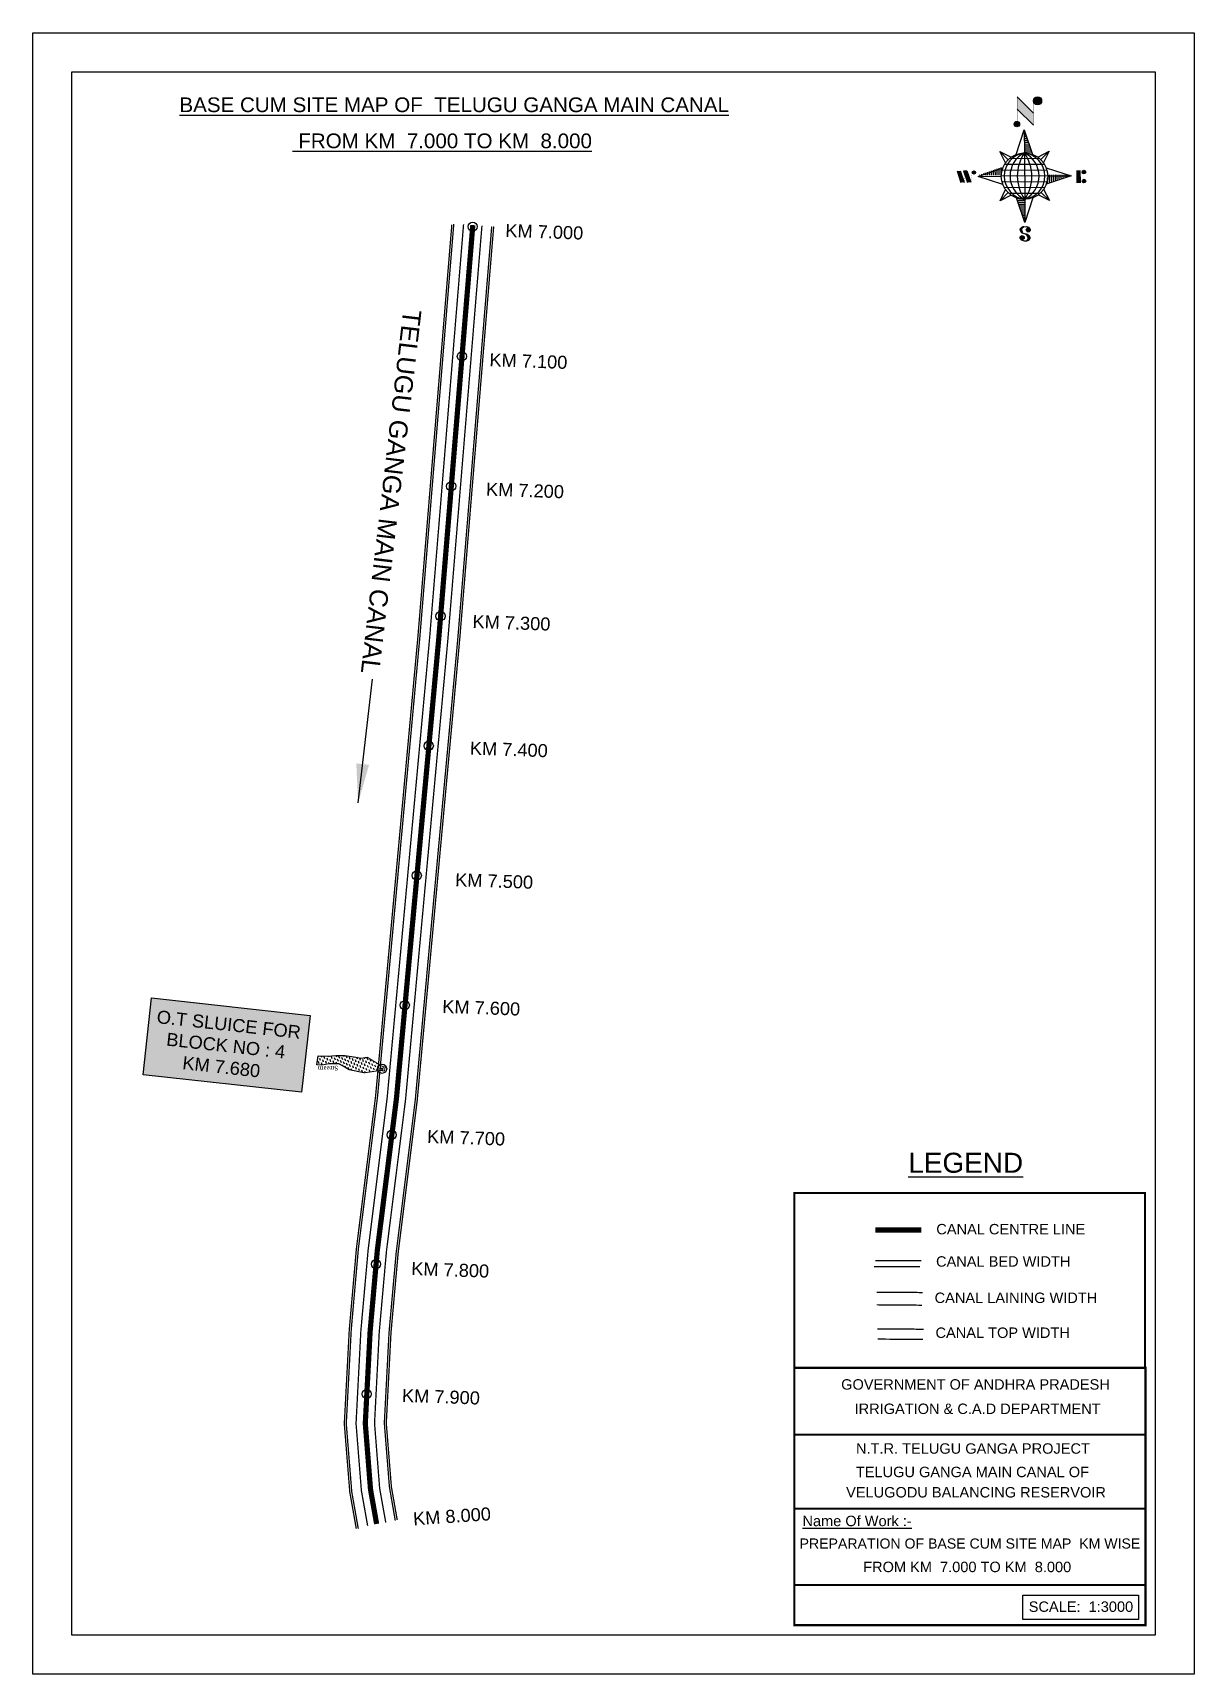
# Model space of a CAD drawing. Header units: inches. Extents: x 262568 to 263459, y 1736983 to 1738243.
import ezdxf

# ---------------------------------------------------------------- set-up
doc = ezdxf.new("R2010")
doc.units = ezdxf.units.IN
doc.header["$MEASUREMENT"] = 0
doc.header["$PDMODE"] = 32
doc.header["$PDSIZE"] = 7
doc.linetypes.add('ACAD_ISO02W100', pattern=[15, 12, -3])
for name, color, linetype in [('AQUADUCT', 1, 'Continuous'), ('bed with', 5, 'Continuous'), ('bord', 1, 'Continuous'), ('cahnige', 7, 'Continuous'), ('canal', 1, 'Continuous'), ('CARTTRACK', 30, 'ACAD_ISO02W100'), ('chainage', 7, 'Continuous'), ('FRAME 025', 7, 'Continuous'), ('lining', 4, 'Continuous'), ('OT', 7, 'Continuous'), ('STREAM', 4, 'Continuous'), ('Stu coo', 3, 'Continuous'), ('TEXT', 7, 'Continuous'), ('top of bund', 1, 'Continuous'), ('V', 6, 'Continuous')]:
    doc.layers.add(name, color=color, linetype=linetype)
doc.styles.add('5mm', font='times.ttf', dxfattribs={"height": 3})
doc.styles.get("Standard").update_dxf_attribs({"font": 'arial.ttf'})
doc.dimstyles.get("Standard").update_dxf_attribs({"dimtxt": 0.18, "dimasz": 0.18, "dimexe": 0.18, "dimexo": 0.0625, "dimgap": 0.09, "dimtad": 0, "dimtih": 1, "dimtoh": 1, "dimdec": 4, "dimzin": 0, "dimdsep": 46, "dimtxsty": 'Standard', "dimcen": 0.09, "dimadec": 0, "dimazin": 0, "dimtfac": 1, "dimtdec": 4, "dimtofl": 0, "dimtmove": 0, "dimatfit": 3, "dimfxl": 1, "dimtolj": 1, "dimtzin": 0, "dimarcsym": 0})
pattern_1 = [(267.297113149, (-8720374.938, 50637915.138), (10.5367255337, -0.497431438), [])]
pattern_2 = [(357.297113149, (-8720374.938, 50637915.138), (0.497431438, 10.5367255337), [])]

# ---------------------------------------------------------------- blocks, each defined once
blk = doc.blocks.new('VBVB')
at = {"layer": 'STREAM'}
h = blk.add_hatch(dxfattribs=at)
h.set_pattern_fill('DASH', color=256, scale=10, style=0)
h.set_pattern_definition([(0, (17867.8837, -28501.71), (1.25, 1.25), [1.25, -1.25])])
h.paths.add_polyline_path([(380095.96, 1497774.98), (380098.87, 1497780.21), (380100.45, 1497784.62), (380101.78, 1497788.77), (380103.77, 1497793.59), (380099.53, 1497795.92), (380098.45, 1497793.51), (380097.62, 1497789.6), (380096.96, 1497787.69), (380095.79, 1497784.7), (380093.88, 1497782.96), (380090.89, 1497780.8), (380086.57, 1497773.96), (380084.6, 1497765.18), (380084.08, 1497764.33), (380085.94, 1497763.15), (380086.57, 1497763.83), (380093.72, 1497769.3), (380094.46, 1497772.65)])
at = {"layer": 'OT', "const_width": 0.5}
blk.add_lwpolyline([(380084.6, 1497765.18), (380084.07, 1497764.33), (380083.55, 1497763.48), (380085.4, 1497762.31), (380085.94, 1497763.15), (380084.08, 1497764.33), (380085.94, 1497763.15), (380086.57, 1497763.83), (380093.72, 1497769.3), (380086.57, 1497763.83), (380085.94, 1497763.15), (380084.08, 1497764.33), (380084.6, 1497765.18), (380086.57, 1497773.96)], dxfattribs=at)
at = {"layer": 'STREAM'}
blk.add_lwpolyline([(380086.57, 1497773.96), (380090.89, 1497780.8), (380093.88, 1497782.96), (380095.79, 1497784.7), (380096.96, 1497787.69), (380097.62, 1497789.6), (380098.45, 1497793.51), (380099.53, 1497795.92), (380103.77, 1497793.59), (380101.78, 1497788.77), (380100.45, 1497784.62), (380098.87, 1497780.21), (380095.96, 1497774.98), (380094.46, 1497772.65), (380093.72, 1497769.3)], dxfattribs=at)
at = {"layer": 'cahnige', "style": '5mm'}
blk.add_text('Stream', height=2.5, rotation=71.17434, dxfattribs=at).set_placement((380095, 1497785.49))
blk = doc.blocks.new('*X3')
at = {"color": 0, "linetype": 'Continuous'}
for p, q in [((6321.6, 240.5), (6322.3, 241.2)), ((6321.6, 240.3), (6322.3, 241)), ((6321.6, 240.1), (6322.3, 240.8)), ((6321.6, 239.9), (6322.4, 240.7)), ((6321.6, 239.8), (6322.4, 240.6)), ((6321.6, 239.6), (6322.5, 240.5)), ((6321.6, 239.4), (6322.5, 240.3)), ((6321.6, 239.2), (6322.6, 240.2)), ((6321.7, 239.1), (6322.6, 240.1)), ((6321.8, 240.8), (6322.4, 241.4)), ((6321.8, 239), (6322.7, 240)), ((6321.8, 239), (6322.8, 239.9)), ((6321.9, 238.9), (6322.9, 239.8)), ((6322, 238.8), (6323, 239.7)), ((6322.1, 241.3), (6322.4, 241.6)), ((6322.1, 238.7), (6323.1, 239.6)), ((6322.2, 238.6), (6323.1, 239.6)), ((6322.3, 238.5), (6323.2, 239.5)), ((6322.4, 238.5), (6323.3, 239.4)), ((6322.5, 238.4), (6323.4, 239.3)), ((6322.7, 238.4), (6323.6, 239.3)), ((6322.8, 238.3), (6323.7, 239.2)), ((6322.9, 238.3), (6323.8, 239.1)), ((6323.1, 238.2), (6323.9, 239.1)), ((6323.2, 238.2), (6324, 239)), ((6323.3, 238.2), (6324.2, 239)), ((6323.5, 238.1), (6324.3, 238.9)), ((6323.7, 238.1), (6324.4, 238.9)), ((6323.8, 238.1), (6324.6, 238.8)), ((6324.1, 238.2), (6324.7, 238.8)), ((6324.3, 238.3), (6324.9, 238.8)), ((6324.6, 238.3), (6325.1, 238.8)), ((6324.8, 238.4), (6325.2, 238.8)), ((6325.1, 238.5), (6325.4, 238.8)), ((6325.4, 238.6), (6325.6, 238.8))]:
    blk.add_line(p, q, dxfattribs=at)
blk = doc.blocks.new('*X2')
at = {"color": 0, "linetype": 'Continuous'}
for p, q in [((6324.4, 240.3), (6324.5, 240.4)), ((6324.6, 240.3), (6324.8, 240.5)), ((6324.7, 240.2), (6325, 240.5)), ((6324.8, 240.2), (6325.2, 240.6)), ((6325, 240.1), (6325.5, 240.6)), ((6325.1, 240.1), (6325.6, 240.6)), ((6325.2, 240), (6325.8, 240.6)), ((6325.3, 240), (6326, 240.6)), ((6325.4, 239.9), (6326.1, 240.6)), ((6325.5, 239.8), (6326.2, 240.5)), ((6325.6, 239.8), (6326.3, 240.5)), ((6325.7, 239.7), (6326.5, 240.4)), ((6325.9, 239.6), (6326.6, 240.3)), ((6326, 239.5), (6326.7, 240.3)), ((6326, 239.4), (6326.8, 240.2)), ((6326.1, 239.3), (6327, 240.2)), ((6326.2, 239.3), (6327.1, 240.1)), ((6326.3, 239.2), (6327.1, 240)), ((6326.4, 239.1), (6327.2, 239.9)), ((6326.5, 239), (6327.3, 239.8)), ((6326.5, 238.9), (6327.4, 239.7)), ((6326.6, 238.8), (6327.5, 239.6)), ((6326.7, 238.7), (6327.5, 239.5)), ((6326.8, 238.6), (6327.6, 239.4)), ((6326.8, 238.5), (6327.7, 239.3)), ((6326.8, 236.5), (6327.4, 237)), ((6326.9, 238.3), (6327.8, 239.2)), ((6326.9, 238.2), (6327.9, 239.1)), ((6326.9, 236.8), (6327.6, 237.4)), ((6327, 238.1), (6327.8, 239)), ((6327, 237.9), (6327.8, 238.8)), ((6327, 237.8), (6327.8, 238.6)), ((6327, 237.6), (6327.8, 238.4)), ((6327, 237.4), (6327.8, 238.2)), ((6327, 237.3), (6327.8, 238)), ((6327, 237.1), (6327.8, 237.9))]:
    blk.add_line(p, q, dxfattribs=at)
blk = doc.blocks.new('H')
at = {"layer": 'bord', "extrusion": (0.000427885, 0.004792, 0.999988)}
h = blk.add_hatch(dxfattribs=at)
h.set_pattern_fill('LINE', color=8, scale=84.387686, angle=-2.70289, style=0)
h.set_pattern_definition(pattern_2)
h.paths.add_polyline_path([(-492.5, 785.6, -0.090992), (-448, 775.2), (-486.5, 912)])
h = blk.add_hatch(dxfattribs=at)
h.set_pattern_fill('LINE', color=8, scale=84.387686, angle=-92.70289, style=0)
h.set_pattern_definition(pattern_1)
h.paths.add_polyline_path([(-624.9, 665.1, -0.090992), (-614.5, 709.6), (-751.3, 671.1)])
h = blk.add_hatch(dxfattribs=at)
h.set_pattern_fill('LINE', color=8, scale=84.387686, angle=-92.70289, style=0)
h.set_pattern_definition(pattern_1)
h.paths.add_polyline_path([(-245.6, 647.2), (-372, 653.2, -0.090992), (-382.4, 608.7)])
h = blk.add_hatch(dxfattribs=at)
h.set_pattern_fill('LINE', color=8, scale=84.387686, angle=-2.70289, style=0)
h.set_pattern_definition(pattern_2)
h.paths.add_polyline_path([(-504.4, 532.7, -0.090992), (-548.9, 543.1), (-510.4, 406.3)])
for p, q in [((-516.2, 1087.1, -1217.1), (-431.5, 994, -1216.7)), ((-519.4, 1020.4, -1216.8), (-434.7, 927.3, -1216.4)), ((-538.3, 773.7, -1215.6), (-487, 906.2, -1216.3)), ((-487, 906.2, -1216.3), (-493, 779.8, -1215.7)), ((-487, 906.2, -1216.3), (-448.5, 769.4, -1215.7)), ((-626.7, 793.8, -1215.7), (-566.8, 760.2, -1215.6)), ((-626.7, 793.8, -1215.7), (-584.1, 747, -1215.5)), ((-598.9, 731, -1215.4), (-626.7, 793.8, -1215.7)), ((-421.3, 753.3, -1215.6), (-358.5, 781.1, -1215.7)), ((-358.5, 781.1, -1215.7), (-405.3, 738.5, -1215.5)), ((-358.5, 781.1, -1215.7), (-392.1, 721.2, -1215.4)), ((-864.7, 700.9, -1215.1), (-846.9, 637.7, -1214.9)), ((-846.9, 700.1, -1215.1), (-829.1, 636.9, -1214.9)), ((-829.1, 699.2, -1215.2), (-811.3, 636, -1214.9)), ((-829.1, 699.2, -1215.2), (-811.3, 698.4, -1215.2)), ((-811.3, 698.4, -1215.2), (-793.5, 635.2, -1214.9)), ((-751.8, 665.3, -1215), (-615, 703.8, -1215.3)), ((-751.8, 665.3, -1215), (-625.4, 659.3, -1215)), ((-619.3, 614, -1214.8), (-751.8, 665.3, -1215)), ((-246.1, 641.4, -1215.1), (-382.9, 602.9, -1214.9)), ((-378.6, 692.6, -1215.3), (-246.1, 641.4, -1215.1)), ((-372.5, 647.4, -1215.1), (-246.1, 641.4, -1215.1)), ((-213.5, 669.3, -1215.3), (-216.7, 600.8, -1214.9)), ((-197.2, 599.9, -1214.9), (-193.9, 668.4, -1215.3)), ((-639.4, 525.6, -1214.4), (-605.8, 585.5, -1214.7)), ((-639.4, 525.6, -1214.4), (-592.6, 568.1, -1214.6)), ((-576.6, 553.3, -1214.6), (-639.4, 525.6, -1214.4)), ((-510.9, 400.5, -1213.9), (-549.4, 537.2, -1214.5)), ((-371.2, 512.9, -1214.5), (-431.1, 546.5, -1214.6)), ((-371.2, 512.9, -1214.5), (-413.8, 559.7, -1214.7)), ((-399, 575.7, -1214.7), (-371.2, 512.9, -1214.5)), ((-459.6, 533, -1214.5), (-510.9, 400.5, -1213.9)), ((-504.9, 526.9, -1214.5), (-510.9, 400.5, -1213.9))]:
    blk.add_line(p, q, dxfattribs=at)
at = {"layer": 'bord', "color": 8, "linetype": 'ByBlock', "extrusion": (0.000427885, 0.004792, 0.999988)}
for p, q in [((-386.5, 711.4, -1215.4), (-605.5, 721.7, -1215.4)), ((-410.8, 744.2, -1215.5), (-578.1, 752.1, -1215.5)), ((-493, 779.8, -1215.7), (-504.9, 526.9, -1214.5)), ((-372.5, 647.4, -1215.1), (-625.4, 659.3, -1215)), ((-378, 615.9, -1214.9), (-622.9, 627.5, -1214.9)), ((-375, 679.2, -1215.3), (-619.9, 690.7, -1215.2)), ((-392.4, 584.9, -1214.8), (-611.4, 595.3, -1214.7)), ((-419.8, 554.6, -1214.6), (-587.1, 562.5, -1214.6))]:
    blk.add_line(p, q, dxfattribs=at)
at = {"layer": 'bord', "extrusion": (0.000427885, 0.004792, 0.999988), "elevation": -1212.1}
for points, const_width in [([(-522, 959.6), (-515.7, 1092.9)], 1.61), ([(-434.2, 933.1), (-427.9, 1066.5)], 1.61), ([(-870.1, 707), (-846.4, 705.9)], 0.642), ([(-828.6, 642.7), (-855.2, 643.9)], 0.642), ([(-828.6, 642.7), (-821, 678)], 0.642), ([(-810.8, 641.8), (-784.1, 640.6)], 0.642), ([(-793, 641), (-781.6, 693.9)], 0.642), ([(-222.7, 675.6), (-173.8, 673.3)], 0.706), ([(-194.8, 644.8), (-185, 644.4)], 0.706), ([(-177.1, 604.8), (-226, 607.1)], 0.706)]:
    blk.add_lwpolyline(points, dxfattribs=dict(at, const_width=const_width))
for points, const_width in [([(-413.7, 1073.1, 1), (-397.6, 1057.7, 1)], 22.3), ([(-530.3, 949.5, 1), (-519.6, 939.3, 1)], 14.8), ([(-775.9, 696.6, 1), (-769.5, 690.4, 1)], 8.9), ([(-177.8, 666.9, 1), (-170.8, 660.1, 1)], 9.79), ([(-180.1, 618, 1), (-173.1, 611.2, 1)], 9.79), ([(-489.8, 361.7, 1), (-498.1, 369.1, 1)], 11.1), ([(-525.2, 321.6, 1), (-533.4, 328.9, 1)], 11.1)]:
    blk.add_lwpolyline(points, format="xyb", close=True, dxfattribs=dict(at, const_width=const_width))
for points in [[(-537, 317.4), (-530.7, 310.5), (-519.8, 306.8), (-504.9, 306.9), (-493.9, 310), (-486.3, 317.7), (-486.5, 325.8), (-490.6, 333.3), (-493.5, 336.2), (-502.8, 340.9), (-522.5, 347.3), (-530.4, 351.6), (-533.7, 354.6), (-537.4, 362.6), (-537, 373.4), (-530, 380.7), (-520, 384.1), (-503.5, 384.2), (-492.5, 379.9), (-487.1, 373.3)], [(-522.5, 347.6), (-526.2, 353.8), (-527.8, 360.6), (-527.9, 370.6), (-525.9, 375.5), (-521.3, 381.2), (-514.5, 384.4)], [(-504.9, 306.9), (-499, 312.4), (-497, 319.4), (-497.5, 326.5), (-501.2, 335.4), (-509.2, 343.2)]]:
    blk.add_lwpolyline(points, dxfattribs=at)
at = {"layer": 'bord', "extrusion": (0.000427885, 0.004792, 0.999988)}
for centre, radius in [((-405.6, 1065.4, -1212.1), 22.3), ((-525, 944.4, -1212.1), 14.8), ((-498.4, 659.1, -1212.1), 126.6), ((-772.7, 693.5, -1212.1), 8.9), ((-174.3, 663.5, -1212.1), 9.79), ((-176.6, 614.6, -1212.1), 9.79), ((-494, 365.4, -1212.1), 11.1), ((-529.3, 325.2, -1212.1), 11.1)]:
    blk.add_circle(centre, radius, dxfattribs=at)
at = {"layer": 'bord', "color": 8, "linetype": 'ByBlock', "extrusion": (0.000427885, 0.004792, 0.999988)}
for centre, radius, start, end in [((-481.5, 658.3, -1212.1), 127.7, 94.92536, 259.66906), ((-436.8, 656.2, -1212.1), 140.8, 113.28644, 241.30798), ((-315.9, 650.5, -1212.1), 222.3, 142.58916, 212.00526), ((-560.1, 662.1, -1212.1), 140.8, 293.28644, 61.30798), ((-681, 667.8, -1212.1), 222.3, 322.58916, 32.00526), ((-515.4, 659.9, -1212.1), 127.7, 274.92536, 79.66906)]:
    blk.add_arc(centre, radius, start, end, dxfattribs=at)
at = {"layer": 'bord', "extrusion": (0.000427885, 0.004792, 0.999988)}
for points in [[(-515.7, 1092.9, -1212.1), (-431, 999.8, -1212.1), (-518.9, 1026.2, -1212.1), (-434.2, 933.1, -1212.1)], [(-864.1, 706.7, -1212.1), (-846.4, 705.9, -1212.1), (-846.3, 643.5, -1212.1), (-828.6, 642.7, -1212.1)], [(-828.6, 705, -1212.1), (-810.8, 704.2, -1212.1), (-810.8, 641.8, -1212.1), (-793, 641, -1212.1)], [(-193.4, 674.2, -1212.1), (-196.6, 605.7, -1212.1), (-213, 675.1, -1212.1), (-216.2, 606.7, -1212.1)]]:
    blk.add_solid(points, dxfattribs=at)
at = {"layer": 'bord', "extrusion": (0.000427885, 0.004792, 0.999988), "xscale": 7.977342409717546, "yscale": 7.977342408231451, "zscale": 7.977342408476333, "rotation": 138.0840426661453}
for name, p in [('*X2', (38300.5, -31929.4, -1212.1)), ('*X3', (38314.4, -31950.9, -1212.1))]:
    blk.add_blockref(name, p, dxfattribs=at)

msp = doc.modelspace()

# ---------------------------------------------------------------- hatches: boundary and pattern name
at = {"layer": 'V'}
msp.add_hatch(color=2, dxfattribs=at).paths.add_polyline_path([(262658.7, 1737502.3), (262780.3, 1737488.9), (262773.8, 1737429.9), (262652.2, 1737443.2)])

# ---------------------------------------------------------------- linework, layer by layer
at = {"linetype": 'ByBlock'}
for points in [[(262567.6, 1736983.2), (262567.6, 1738243.2), (263458.6, 1738243.2), (263458.6, 1736983.2)], [(263428.6, 1738213.2), (263428.6, 1737013.2), (262597.6, 1737013.2), (262597.6, 1738213.2)]]:
    msp.add_lwpolyline(points, close=True, dxfattribs=at)
for p in [(262905, 1738094.4), (262896.8, 1737994.8), (262888.6, 1737895.1), (262880.4, 1737795.4), (262871.4, 1737695.8), (262862.2, 1737596.3), (262853, 1737496.7), (262842.9, 1737397.2), (262830.9, 1737297.9), (262823.8, 1737198.2)]:
    msp.add_point(p)
at = {"color": 2}
msp.add_point((262835.6, 1737447.9), dxfattribs=at)
at = {"layer": 'bed with', "const_width": 1}
for points in [[(262898.1, 1738096.2), (262872.1, 1737779.2), (262839.5, 1737425.9), (262824.9, 1737309.1), (262819.3, 1737246.8), (262815.6, 1737175.6), (262819.7, 1737124.1), (262824.5, 1737097.1)], [(262912.2, 1738095.1), (262886.1, 1737778), (262853.6, 1737424.4), (262838.9, 1737307.6), (262833.4, 1737245.8), (262829.8, 1737175.8), (262833.7, 1737125.9), (262838.4, 1737099.6)], [(263249.3, 1737300.5), (263246.2, 1737300.5), (263214, 1737300.5)], [(263248.2, 1737296.1), (263246.2, 1737296.1), (263213.4, 1737296.1), (263213.1, 1737296.1)]]:
    msp.add_lwpolyline(points, dxfattribs=at)
at = {"layer": 'canal', "color": 6, "const_width": 4}
for points in [[(263249.2, 1737324.1), (263246.6, 1737324.1), (263214, 1737324.1)], [(263214, 1737324.1), (263249.2, 1737324.1)]]:
    msp.add_lwpolyline(points, dxfattribs=at)
at = {"layer": 'FRAME 025', "lineweight": -3, "const_width": 1.64}
for points in [[(263151.8, 1737352.6), (263420.9, 1737352.6), (263420.9, 1737218.3), (263151.8, 1737218.3)], [(263151.8, 1737218.3), (263421.3, 1737218.3), (263421.3, 1737020.8), (263151.8, 1737020.8)]]:
    msp.add_lwpolyline(points, close=True, dxfattribs=at)
for points in [[(263151.8, 1737167.1), (263421.3, 1737167.1)], [(263151.8, 1737110.2), (263421.3, 1737110.2)], [(263151.8, 1737051.6), (263421.3, 1737051.6)]]:
    msp.add_lwpolyline(points, dxfattribs=at)
at = {"layer": 'lining', "const_width": 1}
for points in [[(262890.6, 1738096.5), (262864.6, 1737779.9), (262832.1, 1737426.7), (262817.4, 1737309.9), (262811.9, 1737247.4), (262808.1, 1737175.5), (262812.3, 1737123.2), (262817.3, 1737094.9)], [(262919.7, 1738094.5), (262893.6, 1737777.3), (262861, 1737423.6), (262846.4, 1737306.8), (262840.9, 1737245.3), (262837.3, 1737175.9), (262841.2, 1737126.9), (262845.7, 1737101.1)], [(263215.1, 1737276.4), (263239.8, 1737276.3), (263250.4, 1737276.1)], [(263215, 1737266.7), (263241.9, 1737266.5), (263249.9, 1737266.4)]]:
    msp.add_lwpolyline(points, dxfattribs=at)
at = {"layer": 'top of bund', "const_width": 1}
for points in [[(262889.1, 1738096), (262863.1, 1737780), (262830.6, 1737426.9), (262815.9, 1737310.1), (262810.4, 1737247.5), (262806.6, 1737175.4), (262810.8, 1737123), (262815.8, 1737094.8)], [(262921.2, 1738094.5), (262895.1, 1737777.2), (262862.5, 1737423.4), (262847.9, 1737306.6), (262842.4, 1737245.2), (262838.8, 1737175.9), (262842.7, 1737127), (262847.2, 1737101.5)], [(263215.6, 1737248.2), (263240.2, 1737248.1), (263251, 1737247.9)], [(263250.6, 1737240.1), (263242.7, 1737240.2), (263215.7, 1737240.4)]]:
    msp.add_lwpolyline(points, dxfattribs=at)
at = {"layer": 'V', "color": 6, "const_width": 4}
msp.add_lwpolyline([(262905.2, 1738095.6), (262879.1, 1737778.6), (262846.6, 1737425.1), (262831.9, 1737308.3), (262826.4, 1737246.3), (262822.7, 1737175.7), (262826.7, 1737125), (262831.4, 1737098.5)], dxfattribs=at)
at = {"layer": 'V', "color": 2}
msp.add_lwpolyline([(262658.7, 1737502.3), (262780.3, 1737488.9), (262773.8, 1737429.9), (262652.2, 1737443.2)], close=True, dxfattribs=at)
at = {"layer": 'V', "color": 0}
msp.add_lwpolyline([(263327.3, 1737043.9), (263416, 1737043.9), (263416, 1737025.2), (263327.3, 1737025.2)], close=True, dxfattribs=at)

# ---------------------------------------------------------------- block references
at = {"layer": 'AQUADUCT', "color": 1, "xscale": 0.140803918402917, "yscale": 0.1408039184752852, "zscale": 0.1408039184379445, "rotation": 3.078330572958626}
msp.add_blockref('H', (263403.6, 1738045.1, 170.9), dxfattribs=at)
at = {"layer": 'CARTTRACK', "color": 3, "xscale": 1.439622272760105, "yscale": 1.439622273668647, "zscale": 1.439622273616309, "rotation": 110.8598449481267}
msp.add_blockref('VBVB', (2472560.8, 1993925.9), dxfattribs=at)

# ---------------------------------------------------------------- texts
at = {"layer": 'chainage', "color": 0}
for s, rotation, p in [('KM 7.000', 358.0212, (262930, 1738086.5)), ('KM 7.100', 358.0212, (262917.8, 1737987.2)), ('KM 7.200', 358.0212, (262915.2, 1737887.9)), ('KM 7.300', 358.0212, (262904.8, 1737786.3)), ('KM 7.400', 358.0212, (262902.8, 1737689.1)), ('KM 7.500', 358.0212, (262891.5, 1737588.1)), ('KM 7.600', 358.0212, (262881.6, 1737490.8)), ('KM 7.700', 358.0212, (262870, 1737391)), ('KM 7.800', 358.0212, (262857.8, 1737289.6)), ('KM 7.900', 358.0212, (262850.7, 1737192.2)), ('KM 8.000', 3.8394, (262859.7, 1737097.4))]:
    msp.add_text(s, height=10, rotation=rotation, dxfattribs=at).set_placement(p)
at = {"layer": 'chainage', "color": 1}
msp.add_text('TELUGU GANGA MAIN CANAL', height=14.042, rotation=263.3325, dxfattribs=at).set_placement((262851.9, 1738031.3))
at = {"layer": 'chainage', "color": 0}
for s, height, p in [('%%ULEGEND', 15.34, (263239.3, 1737368.1)), ('CANAL CENTRE LINE', 8, (263260.8, 1737320.8)), ('CANAL BED WIDTH', 8, (263260.6, 1737296)), ('CANAL LAINING WIDTH', 8, (263259.5, 1737268.1)), ('CANAL TOP WIDTH', 8, (263260.2, 1737241.3)), ('GOVERNMENT OF ANDHRA PRADESH ', 8, (263187.8, 1737201.6)), ('IRRIGATION & C.A.D DEPARTMENT', 8, (263198.1, 1737182.9)), ('N.T.R. TELUGU GANGA PROJECT', 8, (263199.2, 1737152.4)), ('TELUGU GANGA MAIN CANAL OF', 8, (263199.1, 1737134.4)), (' VELUGODU BALANCING RESERVOIR', 8, (263188.5, 1737118.8)), ('%%UName Of Work :-', 8, (263158.1, 1737096.8)), ('PREPARATION OF BASE CUM SITE MAP  KM WISE', 7.743, (263155.9, 1737079.6)), (' FROM KM  7.000 TO KM  8.000', 8, (263201.6, 1737061.5)), ('SCALE:  1:3000', 8, (263331.7, 1737031))]:
    msp.add_text(s, height=height, dxfattribs=at).set_placement(p)
at = {"layer": 'Stu coo', "color": 1}
for s, p in [('O.T SLUICE FOR ', (262662.3, 1737483)), (' BLOCK NO : 4', (262665.8, 1737466.2)), ('KM 7.680', (262682, 1737447.7))]:
    msp.add_text(s, height=10, rotation=353.7368, dxfattribs=at).set_placement(p)
at = {"layer": 'TEXT', "color": 0}
for s, p in [('%%UBASE CUM SITE MAP OF  TELUGU GANGA MAIN CANAL', (262680.1, 1738182.3)), ('%%U FROM KM  7.000 TO KM  8.000', (262766.9, 1738154.6))]:
    msp.add_text(s, height=11.294, dxfattribs=at).set_placement(p)

# ---------------------------------------------------------------- leaders
at = {"layer": 'chainage', "color": 1}
msp.add_leader([(262817.2, 1737652), (262828.3, 1737747.1)], dimstyle='Standard', override={"dimasz": 30, "dimgap": 0.09, "dimtad": 0}, dxfattribs=at)

doc.saveas('drawing.dxf')
